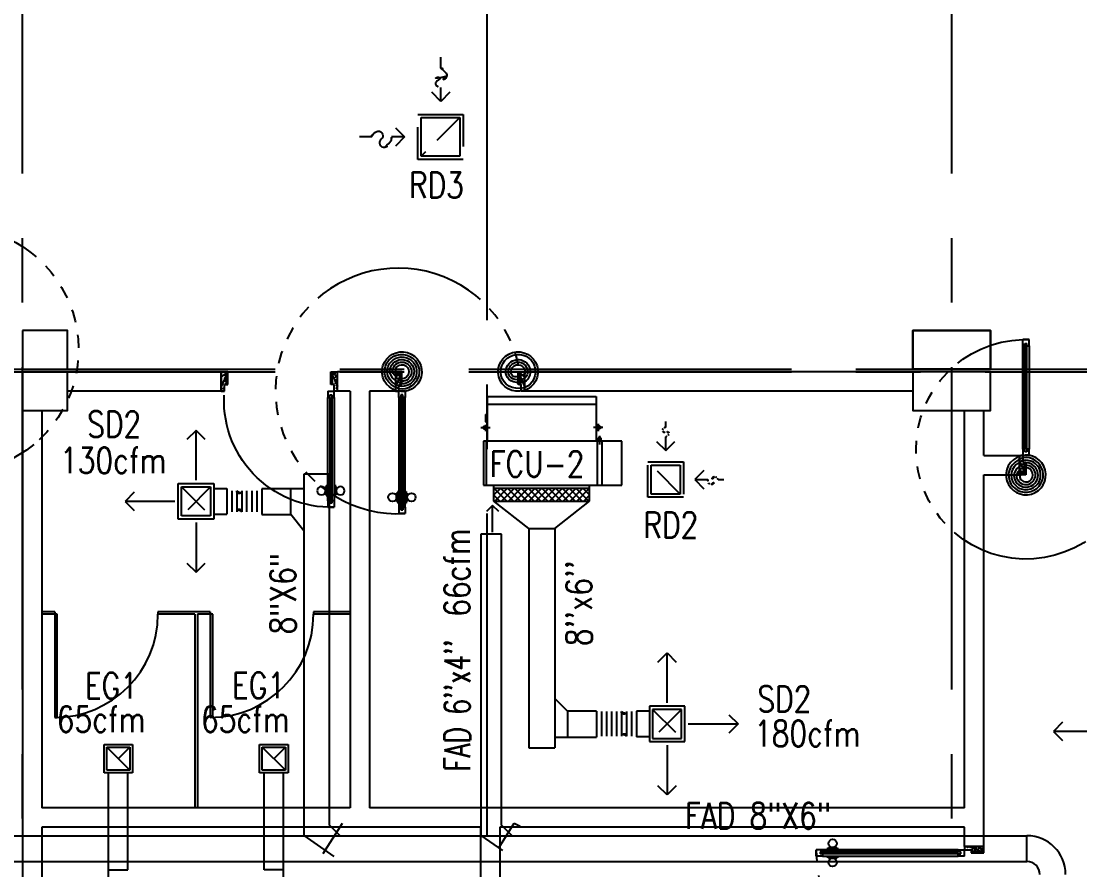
# Model space of a CAD drawing. Extents: x 417866029 to 417866302, y 43498040 to 43498122.
# Drawn here: x 417866082.36 to 417866090.57, y 43498070.43 to 43498077 of the extents above; entities that cross this region are included whole.
import ezdxf

# ---------------------------------------------------------------- set-up
doc = ezdxf.new("R2010")
doc.units = 0
doc.header["$MEASUREMENT"] = 0
doc.linetypes.add('CENTERX2', pattern=[4, 2.5, -0.5, 0.5, -0.5])
doc.linetypes.add('HIDDEN', pattern=[0.375, 0.25, -0.125])
doc.layers.get('0').update_dxf_attribs({"linetype": 'CONTINUOUS'})
for name, color, linetype in [('AXES', 11, 'CENTERX2'), ('COL', 7, 'CONTINUOUS'), ('DOOR', 9, 'CONTINUOUS'), ('DUCT', 6, 'CONTINUOUS'), ('EXDUCT', 10, 'CONTINUOUS'), ('FCU', 6, 'CONTINUOUS'), ('HAT', 11, 'CONTINUOUS'), ('M-AC-FLEX', 7, 'CONTINUOUS'), ('M-EGU.', 2, 'CONTINUOUS'), ('M-TEXT', 2, 'CONTINUOUS'), ('PART', 9, 'CONTINUOUS'), ('WALL', 9, 'CONTINUOUS')]:
    doc.layers.add(name, color=color, linetype=linetype)
doc.styles.add('ROMANS', font='ROMANS.shx', dxfattribs={"width": 0.6})

# ---------------------------------------------------------------- blocks, each defined once
blk = doc.blocks.new('A$C272A55A0')
at = {"layer": 'DOOR', "color": 0, "linetype": 'ByBlock'}
for p, q in [((0, 900.4), (0, 1050.4)), ((50, 1050.4), (0, 1050.4)), ((50, 950.4), (50, 1050.4)), ((1750, 950.4), (1750, 1050.4)), ((1750, 1050.4), (1800, 1050.4)), ((1800, 1050.4), (1800, 900.4)), ((25, 950.4), (50, 950.4)), ((25, 900.4), (25, 950.4)), ((1775, 950.4), (1750, 950.4)), ((1775, 900.4), (1775, 950.4)), ((0, 900.4), (25, 900.4)), ((75, 900.4), (25, 900.4)), ((25, 850.4), (25, 900.4)), ((42, 850.4), (25, 850.4)), ((58, 870.4), (42, 870.4)), ((42, 870.4), (42, 850.4)), ((58, 850.4), (58, 870.4)), ((75, 850.4), (58, 850.4)), ((75, 900.4), (75, 850.4)), ((1725, 900.4), (1775, 900.4)), ((1725, 900.4), (1725, 850.4)), ((1725, 850.4), (1742, 850.4)), ((1742, 870.4), (1758, 870.4)), ((1742, 850.4), (1742, 870.4)), ((1758, 870.4), (1758, 850.4)), ((1758, 850.4), (1775, 850.4)), ((1800, 900.4), (1775, 900.4)), ((1775, 850.4), (1775, 900.4)), ((1725, 172.7), (1717.8, 172.7)), ((1717.8, 172.7), (1717.8, 82.7)), ((1775, 172.7), (1782.2, 172.7)), ((1782.2, 172.7), (1782.2, 82.7)), ((1717.8, 160.1), (1708.8, 160.1)), ((1708.8, 95.3), (1708.8, 160.1)), ((1717.8, 95.3), (1708.8, 95.3)), ((1717.8, 95.3), (1717.8, 160.1)), ((1725, 82.7), (1717.8, 82.7)), ((1775, 82.7), (1782.2, 82.7)), ((1782.2, 160.1), (1791.2, 160.1)), ((1782.2, 95.3), (1782.2, 160.1)), ((1782.2, 95.3), (1791.2, 95.3)), ((1791.2, 95.3), (1791.2, 160.1)), ((25, 50.4), (42, 50.4)), ((25, 50.4), (25, 0.4)), ((25, 0.4), (75, 0.4)), ((75, 0.4), (25, 0.4)), ((42, 50.4), (42, 30.4)), ((42, 30.4), (58, 30.4)), ((58, 50.4), (75, 50.4)), ((58, 50.4), (58, 30.4)), ((75, 50.4), (75, 0.4)), ((1742, 50.4), (1725, 50.4)), ((1725, 50.4), (1725, 0.4)), ((1775, 0.4), (1725, 0.4)), ((1725, 0.4), (1775, 0.4)), ((1742, 50.4), (1742, 30.4)), ((1758, 30.4), (1742, 30.4)), ((1775, 50.4), (1758, 50.4)), ((1758, 50.4), (1758, 30.4)), ((1775, 50.4), (1775, 0.4))]:
    blk.add_line(p, q, dxfattribs=at)
at = {"layer": 'DOOR', "color": 9, "linetype": 'ByBlock'}
for p, q in [((50, 1050.4), (0, 1010.2)), ((50, 1050.4), (0, 936.6)), ((50, 1050.4), (36.6, 950.4)), ((1750, 1050.4), (1800, 1010.2)), ((1750, 1050.4), (1800, 936.6)), ((1750, 1050.4), (1763.4, 950.4))]:
    blk.add_line(p, q, dxfattribs=at)
at = {"layer": 'DOOR', "linetype": 'ByBlock'}
for p, q in [((25, 850.4), (25, 50.4)), ((42, 850.4), (42, 50.4)), ((58, 850.4), (58, 50.4)), ((75, 50.4), (75, 850.4)), ((1725, 50.4), (1725, 850.4)), ((1742, 850.4), (1742, 50.4)), ((1758, 850.4), (1758, 50.4)), ((1775, 850.4), (1775, 50.4))]:
    blk.add_line(p, q, dxfattribs=at)
at = {"layer": 'DOOR', "color": 0, "linetype": 'ByBlock'}
for centre in [(1676.5, 127.7), (1823.5, 127.7)]:
    blk.add_circle(centre, 32.4, dxfattribs=at)
at = {"layer": 'DOOR', "color": 9, "linetype": 'ByBlock'}
for centre, radius, start, end in [((50, 1050.4), 54.4, 203.20738, 270), ((50, 1050.4), 74.4, 227.77643, 270), ((50, 1050.4), 34.4, 180, 270), ((50, 1050.4), 14.4, 180, 270), ((1750, 1050.4), 14.4, 270, 0), ((1750, 1050.4), 34.4, 270, 0), ((1750, 1050.4), 54.4, 270, 336.79262), ((1750, 1050.4), 74.4, 270, 312.22357), ((50, 1050.4), 94.4, 238.01819, 270), ((50, 1050.4), 114.4, 244.08384, 257.37743), ((50, 1050.4), 134.4, 248.15985, 259.28002), ((50, 1050.4), 154.4, 251.10529, 256.28577), ((1750, 1050.4), 94.4, 270, 301.98181), ((1750, 1050.4), 114.4, 282.62257, 295.91616), ((1750, 1050.4), 134.4, 280.71998, 291.84015), ((1750, 1050.4), 154.4, 283.71423, 288.89471)]:
    blk.add_arc(centre, radius, start, end, dxfattribs=at)
at = {"layer": 'DOOR', "linetype": 'HIDDEN', "ltscale": 0.5}
for centre, start, end in [((50, 851.4), 268.31738, 3.29648), ((1750, 851.4), 176.70352, 271.68262)]:
    blk.add_arc(centre, 851.4, start, end, dxfattribs=at)
at = {"layer": 'WALL', "linetype": 'ByBlock'}
blk.add_line((1800, 900.4), (1800, 1050.4), dxfattribs=at)
blk = doc.blocks.new('DOOR90')
at = {"layer": 'DOOR', "color": 7, "linetype": 'ByBlock'}
for p, q in [((-150, 0), (0, 0)), ((-150, 0), (-150, -25)), ((0, -50), (-113.7, 0)), ((0, -50), (-40.1, 0)), ((0, -50), (0, 0)), ((-1000, -25), (-1050, -25)), ((-1050, -75), (-1050, -25)), ((-1050, -25), (-1050, -75)), ((-1000, -75), (-1050, -75)), ((-1000, -42), (-1020, -42)), ((-1020, -42), (-1020, -58)), ((-1000, -58), (-1020, -58)), ((-1000, -25), (-1000, -42)), ((-1000, -58), (-1000, -75)), ((-877.6, -17.8), (-967.6, -17.8)), ((-967.6, -25), (-967.6, -17.8)), ((-967.6, -75), (-967.6, -82.2)), ((-955, -8.8), (-890.2, -8.8)), ((-955, -17.8), (-955, -8.8)), ((-955, -17.8), (-890.2, -17.8)), ((-890.2, -17.8), (-890.2, -8.8)), ((-877.6, -25), (-877.6, -17.8)), ((-877.6, -75), (-877.6, -82.2)), ((-200, -25), (-150, -25)), ((-200, -42), (-200, -25)), ((-180, -42), (-200, -42)), ((-200, -58), (-180, -58)), ((-200, -75), (-200, -58)), ((-150, -75), (-200, -75)), ((-180, -58), (-180, -42)), ((-150, -25), (-100, -25)), ((-150, -75), (-150, -25)), ((-100, -25), (-100, -50)), ((0, -50), (-100, -36.6)), ((-100, -50), (0, -50)), ((-877.6, -82.2), (-967.6, -82.2)), ((-955, -82.2), (-890.2, -82.2)), ((-955, -82.2), (-955, -91.2)), ((-955, -91.2), (-890.2, -91.2)), ((-890.2, -82.2), (-890.2, -91.2)), ((-150, -875), (-100, -875)), ((-150, -900), (-150, -875)), ((-150, -900), (0, -900)), ((0, -900), (-150, -900)), ((0, -850), (-113.7, -900)), ((-100, -875), (-100, -850)), ((0, -850), (-100, -863.4)), ((-100, -850), (0, -850)), ((0, -850), (-40.1, -900)), ((0, -850), (0, -900))]:
    blk.add_line(p, q, dxfattribs=at)
at = {"layer": 'DOOR', "linetype": 'ByBlock'}
for p, q in [((-200, -25), (-1000, -25)), ((-200, -42), (-1000, -42)), ((-200, -58), (-1000, -58)), ((-1000, -75), (-200, -75))]:
    blk.add_line(p, q, dxfattribs=at)
at = {"layer": 'DOOR', "color": 7, "linetype": 'ByBlock'}
for centre in [(-922.6, 23.5), (-922.6, -123.5)]:
    blk.add_circle(centre, 32.4, dxfattribs=at)
for centre, radius, start, end in [((0, -50), 154.4, 161.10529, 166.28577), ((0, -50), 94.4, 148.01819, 180), ((0, -50), 134.4, 158.15985, 169.28002), ((0, -50), 114.4, 154.08384, 167.37743), ((0, -50), 74.4, 137.77643, 180), ((0, -50), 54.4, 113.20738, 180), ((0, -50), 34.4, 90, 180), ((0, -50), 14.4, 90, 180), ((0, -850), 154.4, 193.71423, 198.89471), ((0, -850), 134.4, 190.71998, 201.84015), ((0, -850), 94.4, 180, 211.98181), ((0, -850), 74.4, 180, 222.22357), ((0, -850), 54.4, 180, 246.79262), ((0, -850), 34.4, 180, 270), ((0, -850), 14.4, 180, 270)]:
    blk.add_arc(centre, radius, start, end, dxfattribs=at)
at = {"layer": 'DOOR', "linetype": 'HIDDEN', "ltscale": 0.5}
blk.add_arc((-222.2, -50), 828.2, 178.27012, 275.00304, dxfattribs=at)
blk = doc.blocks.new('DOOR100')
at = {"layer": 'DOOR', "color": 7, "linetype": 'ByBlock'}
for p, q in [((-75, 1250), (-75, 1300)), ((-75, 1300), (-25, 1300)), ((-25, 1300), (-75, 1300)), ((-58, 1250), (-75, 1250)), ((-58, 1250), (-58, 1270)), ((-42, 1270), (-58, 1270)), ((-42, 1250), (-42, 1270)), ((-25, 1250), (-42, 1250)), ((-25, 1250), (-25, 1300)), ((-91.2, 1205), (-91.2, 1140.2)), ((-82.2, 1205), (-91.2, 1205)), ((-82.2, 1127.6), (-82.2, 1217.6)), ((-75, 1217.6), (-82.2, 1217.6)), ((-82.2, 1205), (-82.2, 1140.2)), ((-25, 1217.6), (-17.8, 1217.6)), ((-17.8, 1127.6), (-17.8, 1217.6)), ((-17.8, 1205), (-17.8, 1140.2)), ((-17.8, 1205), (-8.8, 1205)), ((-8.8, 1205), (-8.8, 1140.2)), ((-82.2, 1140.2), (-91.2, 1140.2)), ((-75, 1127.6), (-82.2, 1127.6)), ((-25, 1127.6), (-17.8, 1127.6)), ((-17.8, 1140.2), (-8.8, 1140.2)), ((-75, 200), (-58, 200)), ((-75, 150), (-75, 200)), ((-58, 200), (-58, 180)), ((-58, 180), (-42, 180)), ((-42, 200), (-25, 200)), ((-42, 180), (-42, 200)), ((-25, 200), (-25, 150)), ((-1200, 0), (-1200, 150)), ((-1200, 150), (-1175, 150)), ((-1200, 150), (-1200, 0)), ((-1150, 0), (-1200, 113.7)), ((-1175, 150), (-1175, 100)), ((-1175, 100), (-1150, 100)), ((-1150, 0), (-1163.4, 100)), ((-1150, 100), (-1150, 0)), ((-75, 150), (-25, 150)), ((-50, 0), (0, 113.7)), ((-50, 100), (-50, 0)), ((-50, 0), (-36.6, 100)), ((-25, 100), (-50, 100)), ((0, 150), (-25, 150)), ((-25, 150), (-25, 100)), ((0, 0), (0, 150)), ((0, 150), (0, 0)), ((-1150, 0), (-1200, 40.1)), ((-1150, 0), (-1200, 0)), ((-50, 0), (0, 40.1)), ((-50, 0), (0, 0))]:
    blk.add_line(p, q, dxfattribs=at)
at = {"layer": 'DOOR', "linetype": 'ByBlock'}
for p, q in [((-75, 1250), (-75, 200)), ((-58, 200), (-58, 1250)), ((-42, 200), (-42, 1250)), ((-25, 200), (-25, 1250))]:
    blk.add_line(p, q, dxfattribs=at)
at = {"layer": 'DOOR', "color": 7, "linetype": 'ByBlock'}
for centre in [(-123.5, 1172.6), (23.5, 1172.6)]:
    blk.add_circle(centre, 32.4, dxfattribs=at)
at = {"layer": 'DOOR', "linetype": 'HIDDEN', "ltscale": 0.5}
blk.add_arc((-25, 150), 1150, 90, 180, dxfattribs=at)
at = {"layer": 'DOOR', "color": 7, "linetype": 'ByBlock'}
for centre, radius, start, end in [((-1150, 0), 154.4, 103.71423, 108.89471), ((-1150, 0), 134.4, 100.71998, 111.84015), ((-1150, 0), 94.4, 90, 121.98181), ((-50, 0), 94.4, 58.01819, 90), ((-50, 0), 134.4, 68.15985, 79.28002), ((-50, 0), 114.4, 64.08384, 77.37743), ((-50, 0), 154.4, 71.10529, 76.28577), ((-1150, 0), 74.4, 90, 132.22357), ((-1150, 0), 54.4, 90, 156.79262), ((-1150, 0), 34.4, 90, 180), ((-1150, 0), 14.4, 90, 180), ((-50, 0), 74.4, 47.77643, 90), ((-50, 0), 54.4, 23.20738, 90), ((-50, 0), 34.4, 0, 90), ((-50, 0), 14.4, 0, 90)]:
    blk.add_arc(centre, radius, start, end, dxfattribs=at)
blk = doc.blocks.new('DOOR-10')
at = {"layer": 'DOOR', "color": 0, "linetype": 'ByBlock'}
for p, q in [((-25.7, 1100), (-75.7, 1100)), ((-75.7, 1100), (-25.7, 1100)), ((-75.7, 1050), (-75.7, 1100)), ((-42.7, 1070), (-58.7, 1070)), ((-58.7, 1050), (-58.7, 1070)), ((-42.7, 1050), (-42.7, 1070)), ((-25.7, 1050), (-25.7, 1100)), ((-82.9, 1005), (-91.9, 1005)), ((-91.9, 1005), (-91.9, 940.2)), ((-75.7, 1017.6), (-82.9, 1017.6)), ((-82.9, 927.6), (-82.9, 1017.6)), ((-82.9, 1005), (-82.9, 940.2)), ((-58.7, 1050), (-75.7, 1050)), ((-25.7, 1050), (-42.7, 1050)), ((-25.7, 1017.6), (-18.5, 1017.6)), ((-18.5, 927.6), (-18.5, 1017.6)), ((-18.5, 1005), (-9.5, 1005)), ((-18.5, 1005), (-18.5, 940.2)), ((-9.5, 1005), (-9.5, 940.2)), ((-82.9, 940.2), (-91.9, 940.2)), ((-75.7, 927.6), (-82.9, 927.6)), ((-25.7, 927.6), (-18.5, 927.6)), ((-18.5, 940.2), (-9.5, 940.2)), ((-75.7, 200), (-58.7, 200)), ((-75.7, 150), (-75.7, 200)), ((-58.7, 200), (-58.7, 180)), ((-58.7, 180), (-42.7, 180)), ((-42.7, 200), (-25.7, 200)), ((-42.7, 180), (-42.7, 200)), ((-25.7, 200), (-25.7, 150)), ((-1000.7, 0), (-1000.7, 150)), ((-1000.7, 150), (-975.7, 150)), ((-1000.7, 150), (-1000.7, 0)), ((-975.7, 150), (-975.7, 100)), ((-975.7, 100), (-950.7, 100)), ((-950.7, 100), (-950.7, 0)), ((-75.7, 150), (-25.7, 150)), ((-50.7, 100), (-50.7, 0)), ((-25.7, 100), (-50.7, 100)), ((-0.7, 150), (-25.7, 150)), ((-25.7, 150), (-25.7, 100)), ((-950.7, 0), (-1000.7, 0)), ((-50.7, 0), (-0.7, 0))]:
    blk.add_line(p, q, dxfattribs=at)
at = {"layer": 'DOOR', "linetype": 'ByBlock'}
for p, q in [((-75.7, 1050), (-75.7, 200)), ((-58.7, 200), (-58.7, 1050)), ((-42.7, 200), (-42.7, 1050)), ((-25.7, 200), (-25.7, 1050))]:
    blk.add_line(p, q, dxfattribs=at)
at = {"layer": 'DOOR', "color": 9, "linetype": 'ByBlock'}
for p, q in [((-950.7, 0), (-1000.7, 113.7)), ((-950.7, 0), (-964.1, 100)), ((-50.7, 0), (-0.7, 113.7)), ((-50.7, 0), (-37.3, 100)), ((-0.7, 0), (-0.7, 150)), ((-950.7, 0), (-1000.7, 40.1)), ((-50.7, 0), (-0.7, 40.1))]:
    blk.add_line(p, q, dxfattribs=at)
at = {"layer": 'DOOR', "color": 0, "linetype": 'ByBlock'}
for centre in [(-124.2, 972.6), (22.8, 972.6)]:
    blk.add_circle(centre, 32.4, dxfattribs=at)
at = {"layer": 'DOOR', "linetype": 'HIDDEN', "ltscale": 0.5}
blk.add_arc((-23.4, 149.1), 952.3, 93.14816, 179.94816, dxfattribs=at)
at = {"layer": 'DOOR', "color": 9, "linetype": 'ByBlock'}
for centre, radius, start, end in [((-950.7, 0), 154.4, 103.71423, 108.89471), ((-950.7, 0), 134.4, 100.71998, 111.84015), ((-950.7, 0), 94.4, 90, 121.98181), ((-50.7, 0), 94.4, 58.01819, 90), ((-50.7, 0), 134.4, 68.15985, 79.28002), ((-50.7, 0), 114.4, 64.08384, 77.37743), ((-50.7, 0), 154.4, 71.10529, 76.28577), ((-950.7, 0), 74.4, 90, 132.22357), ((-950.7, 0), 54.4, 90, 156.79262), ((-950.7, 0), 34.4, 90, 180), ((-950.7, 0), 14.4, 90, 180), ((-50.7, 0), 74.4, 47.77643, 90), ((-50.7, 0), 54.4, 23.20738, 90), ((-50.7, 0), 34.4, 0, 90), ((-50.7, 0), 14.4, 0, 90)]:
    blk.add_arc(centre, radius, start, end, dxfattribs=at)
blk = doc.blocks.new('*X42')
at = {"color": 0}
for p, q in [((16890.5, -2466.6), (16943.5, -2413.6)), ((16890.5, -2519.6), (16990.5, -2419.6)), ((16990.5, -2512.5), (16891.6, -2413.6)), ((16990.5, -2459.4), (16944.6, -2413.6)), ((16990.5, -2565.5), (16890.5, -2465.5)), ((16890.5, -2572.6), (16990.5, -2472.6)), ((16990.5, -2618.5), (16890.5, -2518.5)), ((16890.5, -2625.7), (16990.5, -2525.7)), ((16990.5, -2671.6), (16890.5, -2571.6)), ((16890.5, -2678.7), (16990.5, -2578.7)), ((16990.5, -2724.6), (16890.5, -2624.6)), ((16890.5, -2731.7), (16990.5, -2631.7)), ((16990.5, -2777.6), (16890.5, -2677.6)), ((16890.5, -2784.8), (16990.5, -2684.8)), ((16990.5, -2830.7), (16890.5, -2730.7)), ((16890.5, -2837.8), (16990.5, -2737.8)), ((16990.5, -2883.7), (16890.5, -2783.7)), ((16890.5, -2890.8), (16990.5, -2790.8)), ((16990.5, -2936.7), (16890.5, -2836.7)), ((16890.5, -2943.9), (16990.5, -2843.9)), ((16990.5, -2989.8), (16890.5, -2889.8)), ((16890.5, -2996.9), (16990.5, -2896.9)), ((16990.5, -3042.8), (16890.5, -2942.8)), ((16890.5, -3049.9), (16990.5, -2949.9)), ((16990.5, -3095.8), (16890.5, -2995.8)), ((16890.5, -3103), (16990.5, -3003)), ((16990.5, -3148.9), (16890.5, -3048.9)), ((16943.5, -3154.9), (16890.5, -3101.9)), ((16891.5, -3154.9), (16990.5, -3056)), ((16944.6, -3154.9), (16990.5, -3109))]:
    blk.add_line(p, q, dxfattribs=at)
blk = doc.blocks.new('WHE06')
at = {"color": 3}
for p, q in [((689, 621.5), (346.1, 621.5)), ((346.1, 621.5), (346.1, 469.1)), ((689, 469.1), (689, 621.5)), ((60.3, -422.2), (60.3, 422.2)), ((212.3, 437.2), (269.1, 437.2)), ((232.1, 452.2), (232.1, 422.2)), ((232.1, 452.2), (252.1, 452.2)), ((242.1, 472.2), (242.1, 399.5)), ((252.1, 452.2), (252.1, 422.2)), ((305, 447.6), (373.3, 447.6)), ((321.1, 457.6), (321.1, 437.6)), ((321.1, 457.6), (346.1, 457.6)), ((321.1, 437.6), (346.1, 437.6)), ((346.1, 430.4), (689, 430.4)), ((811.2, 370.7), (689, 370.7)), ((711.2, -370.7), (711.2, 370.7)), ((811.2, -370.7), (811.2, 370.7)), ((242.1, -472.2), (242.1, -399.5)), ((811.2, -370.7), (689, -370.7)), ((141.6, -437.2), (141.6, -422.2)), ((141.6, -437.2), (196.6, -437.2)), ((196.6, -437.2), (196.6, -422.2)), ((221.4, -437.2), (269.1, -437.2)), ((232.1, -452.2), (232.1, -422.2)), ((232.1, -452.2), (252.1, -452.2)), ((252.1, -452.2), (252.1, -422.2)), ((346.1, -430.4), (689, -430.4))]:
    blk.add_line(p, q, dxfattribs=at)
at = {"color": 6}
for p, q in [((0, -422.2), (0, 422.2)), ((0, 422.2), (346.1, 422.2)), ((346.1, 469.1), (346.1, -450.8)), ((689, 469.1), (346.1, 469.1)), ((689, -450.8), (689, 469.1)), ((0, -422.2), (346.1, -422.2)), ((346.1, -450.8), (689, -450.8))]:
    blk.add_line(p, q, dxfattribs=at)
at = {"color": 11}
blk.add_blockref('*X42', (-16179.3, 2784.3), dxfattribs=at)
blk = doc.blocks.new('C7')
at = {"layer": 'HAT'}
h = blk.add_hatch(dxfattribs=at)
h.set_pattern_fill('ANSI31', color=256, scale=300, style=0)
h.set_pattern_definition([(45, (-248876.182, -51411.005), (-26.5165043, 26.5165043), [])])
h.paths.add_polyline_path([(350, 300), (250, 300), (0, 300), (0, 0), (350, 0)])
at = {"layer": 'COL'}
blk.add_lwpolyline([(0, 300), (0, 0), (350, 0), (350, 300)], close=True, dxfattribs=at)
blk = doc.blocks.new('C5')
at = {"layer": 'HAT', "linetype": 'ByBlock'}
h = blk.add_hatch(dxfattribs=at)
h.set_pattern_fill('ANSI31', color=256, scale=300, style=0)
h.set_pattern_definition([(45, (-223356.182, -51411.005), (-26.516504, 26.516504), [])])
h.paths.add_polyline_path([(300, 300), (0, 300), (0, 0), (300, 0)])
h.paths.add_polyline_path([(600, 300), (300, 300), (300, 0), (600, 0)])
at = {"layer": 'COL'}
blk.add_lwpolyline([(600, 300), (0, 300), (0, 0), (600, 0)], close=True, dxfattribs=at)

msp = doc.modelspace()

# ---------------------------------------------------------------- linework, layer by layer
at = {"layer": 'AXES'}
for p, q in [((417866089.5737, 43498039.8221), (417866089.5737, 43498118.2996)), ((417866082.3737, 43498039.8221), (417866082.3737, 43498117.9496)), ((417866085.9737, 43498046.6864), (417866085.9737, 43498105.5064)), ((417866029.8322, 43498074.3064), (417866098.5737, 43498074.3064)), ((417866029.8322, 43498074.2864), (417866098.5737, 43498074.2864))]:
    msp.add_line(p, q, dxfattribs=at)
at = {"layer": 'DUCT'}
for p, q in [((417866084.7536, 43498073.4923), (417866084.5536, 43498073.4923)), ((417866084.5536, 43498073.4923), (417866084.5536, 43498070.6918)), ((417866084.7536, 43498070.7718), (417866084.7536, 43498073.4923)), ((417866084.5536, 43498073.3791), (417866084.2278, 43498073.3791)), ((417866084.2278, 43498073.3791), (417866084.2278, 43498073.1791)), ((417866084.4542, 43498073.1791), (417866084.4542, 43498073.3791)), ((417866084.2278, 43498073.1791), (417866084.4542, 43498073.1791)), ((417866084.5542, 43498073.0541), (417866084.4542, 43498073.1791)), ((417866085.9253, 43498073.0262), (417866085.9253, 43498070.6918)), ((417866086.0853, 43498073.0262), (417866085.9253, 43498073.0262)), ((417866086.0853, 43498070.7718), (417866086.0853, 43498073.0262)), ((417866086.4975, 43498071.7541), (417866086.5975, 43498071.6541)), ((417866086.8206, 43498071.6541), (417866086.5975, 43498071.6541)), ((417866086.5975, 43498071.6541), (417866086.5975, 43498071.4541)), ((417866086.8206, 43498071.6541), (417866086.8206, 43498071.4541)), ((417866086.4975, 43498071.4541), (417866086.8206, 43498071.4541)), ((417866084.7046, 43498070.551), (417866084.8522, 43498070.7863)), ((417866086.0638, 43498070.5948), (417866086.184, 43498070.7863)), ((417866084.5536, 43498070.6918), (417866084.7864, 43498070.5288)), ((417866085.9253, 43498070.6918), (417866086.0933, 43498070.5742))]:
    msp.add_line(p, q, dxfattribs=at)
at = {"layer": 'DUCT', "linetype": 'ByBlock'}
for p, q in [((417866086.2975, 43498073.0724), (417866086.0268, 43498073.2842)), ((417866086.4975, 43498073.0724), (417866086.7682, 43498073.2842)), ((417866086.2975, 43498073.0724), (417866086.2975, 43498071.3711)), ((417866086.2975, 43498073.0724), (417866086.4585, 43498073.0724)), ((417866086.4585, 43498073.0724), (417866086.4975, 43498073.0724)), ((417866086.4975, 43498073.0724), (417866086.4975, 43498071.3711)), ((417866086.2975, 43498071.3711), (417866086.4975, 43498071.3711)), ((417866084.8336, 43498070.6918), (417866084.7536, 43498070.7718)), ((417866086.1653, 43498070.6918), (417866086.0853, 43498070.7718)), ((417866086.184, 43498070.7863), (417866086.184, 43498070.7863)), ((417866086.184, 43498070.7863), (417866086.2291, 43498070.7633)), ((417866077.0208, 43498070.69), (417866090.1567, 43498070.69)), ((417866090.1567, 43498070.49), (417866090.1567, 43498070.69)), ((417866079.1035, 43498070.49), (417866090.1567, 43498070.49))]:
    msp.add_line(p, q, dxfattribs=at)
for radius in [0.3, 0.1]:
    msp.add_arc((417866090.1567, 43498070.39), radius, 0, 90, dxfattribs=at)
at = {"layer": 'EXDUCT', "linetype": 'ByBlock'}
for p, q in [((417866083.0414, 43498070.3407), (417866083.0414, 43498071.1765)), ((417866083.191, 43498070.4252), (417866083.191, 43498071.1765)), ((417866084.2464, 43498070.4252), (417866084.2464, 43498071.1765)), ((417866084.396, 43498070.3407), (417866084.396, 43498071.1765)), ((417866083.0414, 43498070.4252), (417866083.191, 43498070.4252)), ((417866084.396, 43498070.4252), (417866084.2464, 43498070.4252))]:
    msp.add_line(p, q, dxfattribs=at)
at = {"layer": 'M-AC-FLEX', "color": 11}
for p, q in [((417866083.9952, 43498073.3619), (417866083.9952, 43498073.2009)), ((417866084.0335, 43498073.3619), (417866084.0335, 43498073.2009)), ((417866084.0335, 43498073.3619), (417866084.0335, 43498073.2009)), ((417866084.0725, 43498073.3619), (417866084.0725, 43498073.2009)), ((417866084.0725, 43498073.3619), (417866084.0725, 43498073.2009)), ((417866084.1108, 43498073.3619), (417866084.1108, 43498073.2009)), ((417866084.1498, 43498073.3619), (417866084.1498, 43498073.2009)), ((417866084.1888, 43498073.3619), (417866084.1888, 43498073.2009)), ((417866086.8596, 43498071.6519), (417866086.8596, 43498071.4609)), ((417866086.8986, 43498071.6519), (417866086.8986, 43498071.4609)), ((417866086.9376, 43498071.6519), (417866086.9376, 43498071.4609)), ((417866086.9766, 43498071.6519), (417866086.9766, 43498071.4609)), ((417866087.0149, 43498071.6519), (417866087.0149, 43498071.4609)), ((417866087.0149, 43498071.6519), (417866087.0149, 43498071.4609)), ((417866087.0539, 43498071.6519), (417866087.0539, 43498071.4609)), ((417866087.0539, 43498071.6519), (417866087.0539, 43498071.4609)), ((417866087.0922, 43498071.6519), (417866087.0922, 43498071.4609)), ((417866087.1312, 43498071.6519), (417866087.1312, 43498071.4609))]:
    msp.add_line(p, q, dxfattribs=at)
at = {"layer": 'M-AC-FLEX'}
for points in [[(417866083.9562, 43498073.3619, 1), (417866083.9952, 43498073.3619, -1.018005), (417866084.0335, 43498073.3619)], [(417866084.2278, 43498073.3619, -1), (417866084.1888, 43498073.3619, 1), (417866084.1498, 43498073.3619, -1), (417866084.1108, 43498073.3619, 1.018005), (417866084.0725, 43498073.3619)], [(417866084.1888, 43498073.3619, 1), (417866084.2278, 43498073.3619)], [(417866083.9562, 43498073.2009, -1), (417866083.9952, 43498073.2009, 1.018005), (417866084.0335, 43498073.2009)], [(417866084.2278, 43498073.2009, 1), (417866084.1888, 43498073.2009, -1), (417866084.1498, 43498073.2009, 1), (417866084.1108, 43498073.2009, -1.018005), (417866084.0725, 43498073.2009)], [(417866084.1888, 43498073.2009, -1), (417866084.2278, 43498073.2009)], [(417866086.8986, 43498071.6519, -1), (417866086.8596, 43498071.6519, 1), (417866086.8206, 43498071.6519)], [(417866086.8206, 43498071.6519, -1), (417866086.8596, 43498071.6519)], [(417866086.8596, 43498071.6519, 1), (417866086.8986, 43498071.6519, -1), (417866086.9376, 43498071.6519, 1), (417866086.9766, 43498071.6519, -1.018005), (417866087.0149, 43498071.6519)], [(417866087.1312, 43498071.6519, -1), (417866087.0922, 43498071.6519, 1.018005), (417866087.0539, 43498071.6519)], [(417866086.8986, 43498071.4609, 1), (417866086.8596, 43498071.4609, -1), (417866086.8206, 43498071.4609)], [(417866086.8596, 43498071.4609, -1), (417866086.8986, 43498071.4609, 1), (417866086.9376, 43498071.4609, -1), (417866086.9766, 43498071.4609, 1.018005), (417866087.0149, 43498071.4609)], [(417866087.1312, 43498071.4609, 1), (417866087.0922, 43498071.4609, -1.018005), (417866087.0539, 43498071.4609)], [(417866086.8206, 43498071.4609, 1.000001), (417866086.8596, 43498071.4609)]]:
    msp.add_lwpolyline(points, format="xyb", dxfattribs=at)
for centre, start, end in [((417866084.053, 43498073.3619), 180, 331.56864), ((417866084.053, 43498073.3619), 208.43136, 0), ((417866084.053, 43498073.2009), 28.43137, 180.01777), ((417866084.053, 43498073.2009), 28.43137, 180.01777), ((417866084.053, 43498073.2009), 359.98223, 151.56863), ((417866084.053, 43498073.2009), 359.98223, 151.56863), ((417866087.0344, 43498071.6519), 180, 331.56864), ((417866087.0344, 43498071.6519), 208.43136, 0), ((417866087.0344, 43498071.4609), 28.43137, 180.01777), ((417866087.0344, 43498071.4609), 28.43137, 180.01777), ((417866087.0344, 43498071.4609), 359.98223, 151.56863), ((417866087.0344, 43498071.4609), 359.98223, 151.56863)]:
    msp.add_arc(centre, 0.0195, start, end, dxfattribs=at)
at = {"layer": 'M-EGU.'}
for p, q in [((417866085.6155, 43498076.6395), (417866085.6155, 43498076.7255)), ((417866085.6155, 43498076.3823), (417866085.6155, 43498076.4892)), ((417866085.6155, 43498076.3823), (417866085.5448, 43498076.453)), ((417866085.6862, 43498076.453), (417866085.6155, 43498076.3823)), ((417866085.4624, 43498075.9564), (417866085.4624, 43498076.2564)), ((417866085.4624, 43498076.2564), (417866085.7624, 43498076.2564)), ((417866085.7624, 43498076.2564), (417866085.7624, 43498075.9564)), ((417866085.2642, 43498076.1768), (417866085.3349, 43498076.1061)), ((417866085.0747, 43498076.1061), (417866084.986, 43498076.1061)), ((417866085.3349, 43498076.1061), (417866085.2339, 43498076.1061)), ((417866085.3349, 43498076.1061), (417866085.2642, 43498076.0354)), ((417866085.7624, 43498075.9564), (417866085.4624, 43498075.9564)), ((417866087.3576, 43498073.8577), (417866087.3576, 43498073.9007)), ((417866083.7187, 43498073.8314), (417866083.648, 43498073.7607)), ((417866083.7187, 43498073.4452), (417866083.7187, 43498073.8314)), ((417866083.7894, 43498073.7607), (417866083.7187, 43498073.8314)), ((417866087.3576, 43498073.6757), (417866087.3576, 43498073.7825)), ((417866087.2869, 43498073.7464), (417866087.3576, 43498073.6757)), ((417866087.3576, 43498073.6757), (417866087.4283, 43498073.7464)), ((417866087.2451, 43498073.5632), (417866087.4701, 43498073.5632)), ((417866087.2451, 43498073.3382), (417866087.2451, 43498073.5632)), ((417866087.4701, 43498073.5632), (417866087.4701, 43498073.3382)), ((417866087.6533, 43498073.5214), (417866087.5826, 43498073.4507)), ((417866087.5826, 43498073.4507), (417866087.6836, 43498073.4507)), ((417866087.5826, 43498073.4507), (417866087.6533, 43498073.3799)), ((417866087.7633, 43498073.4507), (417866087.8076, 43498073.4507)), ((417866083.2394, 43498073.3521), (417866083.1687, 43498073.2814)), ((417866083.5812, 43498073.4189), (417866083.8562, 43498073.4189)), ((417866083.5812, 43498073.1439), (417866083.5812, 43498073.4189)), ((417866083.8562, 43498073.4189), (417866083.8562, 43498073.1439)), ((417866083.8562, 43498073.3814), (417866083.9562, 43498073.3814)), ((417866083.9562, 43498073.3814), (417866083.9562, 43498073.1814)), ((417866083.5549, 43498073.2814), (417866083.1687, 43498073.2814)), ((417866083.1687, 43498073.2814), (417866083.2394, 43498073.2107)), ((417866087.4701, 43498073.3382), (417866087.2451, 43498073.3382)), ((417866086.0168, 43498073.2499), (417866085.9696, 43498073.2028)), ((417866086.0168, 43498073.0425), (417866086.0168, 43498073.2499)), ((417866086.0639, 43498073.2028), (417866086.0168, 43498073.2499)), ((417866083.8562, 43498073.1439), (417866083.5812, 43498073.1439)), ((417866083.7187, 43498073.1176), (417866083.7187, 43498072.7314)), ((417866083.8562, 43498073.1814), (417866083.9562, 43498073.1814)), ((417866083.648, 43498072.8021), (417866083.7187, 43498072.7314)), ((417866083.7187, 43498072.7314), (417866083.7894, 43498072.8021)), ((417866087.298, 43498072.0357), (417866087.3687, 43498072.1064)), ((417866087.3687, 43498071.7202), (417866087.3687, 43498072.1064)), ((417866087.3687, 43498072.1064), (417866087.4394, 43498072.0357)), ((417866087.2312, 43498071.6564), (417866087.1312, 43498071.6564)), ((417866087.1312, 43498071.6564), (417866087.1312, 43498071.4564)), ((417866087.5062, 43498071.6939), (417866087.2312, 43498071.6939)), ((417866087.2312, 43498071.6939), (417866087.2312, 43498071.4189)), ((417866087.5062, 43498071.4189), (417866087.5062, 43498071.6939)), ((417866087.848, 43498071.6271), (417866087.9187, 43498071.5564)), ((417866087.5325, 43498071.5564), (417866087.9187, 43498071.5564)), ((417866087.9187, 43498071.5564), (417866087.848, 43498071.4857)), ((417866090.4333, 43498071.5691), (417866090.3626, 43498071.4984)), ((417866090.7488, 43498071.4984), (417866090.3626, 43498071.4984)), ((417866090.3626, 43498071.4984), (417866090.4333, 43498071.4277)), ((417866087.2312, 43498071.4564), (417866087.1312, 43498071.4564)), ((417866087.2312, 43498071.4189), (417866087.5062, 43498071.4189)), ((417866087.3687, 43498071.3926), (417866087.3687, 43498071.0064)), ((417866083.0262, 43498071.3765), (417866083.2062, 43498071.3765)), ((417866083.0262, 43498071.1965), (417866083.0262, 43498071.3765)), ((417866083.2062, 43498071.3765), (417866083.2062, 43498071.1965)), ((417866084.2312, 43498071.3765), (417866084.4112, 43498071.3765)), ((417866084.2312, 43498071.1965), (417866084.2312, 43498071.3765)), ((417866084.4112, 43498071.3765), (417866084.4112, 43498071.1965)), ((417866083.2062, 43498071.1965), (417866083.0262, 43498071.1965)), ((417866084.4112, 43498071.1965), (417866084.2312, 43498071.1965)), ((417866087.3687, 43498071.0064), (417866087.298, 43498071.0771)), ((417866087.4394, 43498071.0771), (417866087.3687, 43498071.0064))]:
    msp.add_line(p, q, dxfattribs=at)
at = {"layer": 'M-EGU.', "linetype": 'HIDDEN'}
for p, q in [((417866085.4374, 43498075.9314), (417866085.4374, 43498076.2814)), ((417866085.4374, 43498076.2814), (417866085.7874, 43498076.2814)), ((417866085.7624, 43498076.2564), (417866085.4624, 43498075.9564)), ((417866085.7874, 43498076.2814), (417866085.7874, 43498075.9314)), ((417866085.7874, 43498075.9314), (417866085.4374, 43498075.9314)), ((417866087.2201, 43498073.5882), (417866087.4951, 43498073.5882)), ((417866087.2201, 43498073.3132), (417866087.2201, 43498073.5882)), ((417866087.4701, 43498073.3382), (417866087.2451, 43498073.5632)), ((417866087.4951, 43498073.5882), (417866087.4951, 43498073.3132)), ((417866083.6062, 43498073.1689), (417866083.6062, 43498073.3939)), ((417866083.6062, 43498073.3939), (417866083.8312, 43498073.1689)), ((417866083.8312, 43498073.3939), (417866083.6062, 43498073.1689)), ((417866083.6062, 43498073.3939), (417866083.8312, 43498073.3939)), ((417866083.8312, 43498073.3939), (417866083.8312, 43498073.1689)), ((417866087.4951, 43498073.3132), (417866087.2201, 43498073.3132)), ((417866083.8312, 43498073.1689), (417866083.6062, 43498073.1689)), ((417866087.2562, 43498071.6689), (417866087.2562, 43498071.4439)), ((417866087.4812, 43498071.6689), (417866087.2562, 43498071.4439)), ((417866087.2562, 43498071.6689), (417866087.4812, 43498071.4439)), ((417866087.4812, 43498071.6689), (417866087.2562, 43498071.6689)), ((417866087.4812, 43498071.4439), (417866087.4812, 43498071.6689)), ((417866083.0062, 43498071.3965), (417866083.2262, 43498071.3965)), ((417866083.0062, 43498071.1765), (417866083.0062, 43498071.3965)), ((417866083.2262, 43498071.3965), (417866083.2262, 43498071.1765)), ((417866084.2112, 43498071.3965), (417866084.4312, 43498071.3965)), ((417866084.2112, 43498071.1765), (417866084.2112, 43498071.3965)), ((417866084.4312, 43498071.3965), (417866084.4312, 43498071.1765)), ((417866087.2562, 43498071.4439), (417866087.4812, 43498071.4439)), ((417866083.2062, 43498071.1965), (417866083.0262, 43498071.3765)), ((417866083.1162, 43498071.2865), (417866083.2062, 43498071.3765)), ((417866084.4112, 43498071.1965), (417866084.2312, 43498071.3765)), ((417866084.3212, 43498071.2865), (417866084.4112, 43498071.3765)), ((417866083.2262, 43498071.1765), (417866083.0062, 43498071.1765)), ((417866084.4312, 43498071.1765), (417866084.2112, 43498071.1765))]:
    msp.add_line(p, q, dxfattribs=at)
at = {"layer": 'M-EGU.'}
for points in [[(417866085.6155, 43498076.6395, -0.187862), (417866085.6524, 43498076.6167, -0.202645), (417866085.6623, 43498076.5776, -0.616915), (417866085.6121, 43498076.5614, 0.668708), (417866085.565, 43498076.5422, 0.194285), (417866085.5792, 43498076.5063, 0.186051), (417866085.6155, 43498076.4892)], [(417866085.0747, 43498076.1061, -0.1324), (417866085.0969, 43498076.1383, -0.15664), (417866085.1277, 43498076.151, -0.736612), (417866085.153, 43498076.088, 0.774232), (417866085.1808, 43498076.0272, 0.203349), (417866085.223, 43498076.0546, 0.193808), (417866085.2339, 43498076.1061)]]:
    msp.add_lwpolyline(points, format="xyb", dxfattribs=at)
for centre, radius, start, end in [((417866087.3598, 43498073.8307), 0.0259, 142.92958, 188.75185), ((417866087.363, 43498073.8283), 0.0298, 100.37098, 142.92968), ((417866087.3488, 43498073.829), 0.0147, 188.75193, 315.43615), ((417866087.3555, 43498073.8104), 0.0279, 274.21544, 316.37326), ((417866087.3691, 43498073.8089), 0.0138, 0.35226, 135.43623), ((417866087.3571, 43498073.8089), 0.0258, 316.37323, 0.35217), ((417866087.7183, 43498073.4446), 0.0352, 170.05846, 213.9321), ((417866087.7132, 43498073.4282), 0.0173, 259.90923, 50.9021), ((417866087.7353, 43498073.4554), 0.0178, 85.39885, 230.90207), ((417866087.7345, 43498073.4459), 0.0272, 49.78897, 85.39897), ((417866087.7278, 43498073.438), 0.0376, 19.62042, 49.78883), ((417866087.7158, 43498073.4429), 0.0322, 213.932, 259.90926)]:
    msp.add_arc(centre, radius, start, end, dxfattribs=at)
at = {"layer": 'PART', "linetype": 'ByBlock'}
for p, q in [((417866082.6237, 43498072.4264), (417866082.5237, 43498072.4264)), ((417866082.6437, 43498072.4064), (417866082.5237, 43498072.4064)), ((417866082.6237, 43498072.4264), (417866082.6237, 43498072.4064)), ((417866082.6237, 43498072.4064), (417866082.6237, 43498071.6064)), ((417866082.6437, 43498072.4064), (417866082.6237, 43498072.4064)), ((417866082.6437, 43498071.6064), (417866082.6437, 43498072.4064)), ((417866083.8287, 43498072.4264), (417866083.4237, 43498072.4264)), ((417866083.4237, 43498072.4264), (417866083.4237, 43498072.4064)), ((417866083.7087, 43498072.4064), (417866083.4237, 43498072.4064)), ((417866083.7087, 43498072.4064), (417866083.7087, 43498070.9064)), ((417866083.7287, 43498072.4064), (417866083.7287, 43498070.9064)), ((417866083.8287, 43498072.4064), (417866083.7287, 43498072.4064)), ((417866083.8287, 43498072.4264), (417866083.8287, 43498072.4064)), ((417866083.8287, 43498072.4064), (417866083.8287, 43498072.4264)), ((417866083.8287, 43498072.4064), (417866083.8287, 43498071.6064)), ((417866083.8487, 43498072.4064), (417866083.8287, 43498072.4064)), ((417866083.8487, 43498071.6064), (417866083.8487, 43498072.4064)), ((417866084.9137, 43498072.4264), (417866084.6287, 43498072.4264)), ((417866084.6287, 43498072.4264), (417866084.6287, 43498072.4064)), ((417866084.9137, 43498072.4064), (417866084.6287, 43498072.4064)), ((417866082.6237, 43498071.6064), (417866082.6437, 43498071.6064))]:
    msp.add_line(p, q, dxfattribs=at)
for centre in [(417866082.6237, 43498072.4064), (417866083.8287, 43498072.4064)]:
    msp.add_arc(centre, 0.8, 270, 0, dxfattribs=at)
at = {"layer": 'WALL', "linetype": 'ByBlock'}
for p, q in [((417866083.9137, 43498074.2864), (417866082.7237, 43498074.2864)), ((417866083.9137, 43498074.1364), (417866083.9137, 43498074.2864)), ((417866085.2637, 43498074.2864), (417866084.8137, 43498074.2864)), ((417866084.8137, 43498074.1364), (417866084.8137, 43498074.2864)), ((417866085.2637, 43498074.2864), (417866085.2637, 43498074.1364)), ((417866089.2737, 43498074.2864), (417866086.2637, 43498074.2864)), ((417866086.2637, 43498074.2864), (417866086.2637, 43498074.1364)), ((417866083.9137, 43498074.1364), (417866082.7237, 43498074.1364)), ((417866083.9137, 43498074.1364), (417866082.7237, 43498074.1364)), ((417866084.9137, 43498074.1364), (417866084.8137, 43498074.1364)), ((417866084.9137, 43498074.1364), (417866084.8137, 43498074.1364)), ((417866084.9137, 43498074.1364), (417866084.9137, 43498073.9864)), ((417866084.9137, 43498074.1364), (417866084.9137, 43498070.9064)), ((417866085.0637, 43498074.1364), (417866085.0637, 43498070.9064)), ((417866085.2637, 43498074.1364), (417866085.0637, 43498074.1364)), ((417866089.2737, 43498074.1364), (417866086.2637, 43498074.1364)), ((417866090.0987, 43498073.4864), (417866090.0987, 43498073.6364)), ((417866084.9137, 43498070.9064), (417866082.5237, 43498070.9064)), ((417866089.6737, 43498070.9064), (417866085.0637, 43498070.9064)), ((417866085.9237, 43498070.7564), (417866082.5237, 43498070.7564)), ((417866085.9237, 43498070.7564), (417866085.9237, 43498067.3514)), ((417866089.6737, 43498070.7564), (417866086.0737, 43498070.7564)), ((417866086.0737, 43498070.7564), (417866086.0737, 43498067.3514)), ((417866089.8237, 43498070.6064), (417866089.6737, 43498070.6064))]:
    msp.add_line(p, q, dxfattribs=at)
at = {"layer": 'WALL'}
for p, q in [((417866082.3737, 43498074.0364), (417866082.3737, 43498068.5364)), ((417866082.5237, 43498073.9864), (417866082.5237, 43498070.9064)), ((417866089.6737, 43498070.9064), (417866089.6737, 43498073.9864)), ((417866089.8237, 43498073.6364), (417866089.8237, 43498073.9864)), ((417866089.8237, 43498073.6364), (417866090.0987, 43498073.6364)), ((417866089.8237, 43498073.4864), (417866090.0987, 43498073.4864)), ((417866089.8237, 43498070.6064), (417866089.8237, 43498073.4864)), ((417866082.5237, 43498070.7564), (417866082.5237, 43498068.6364)), ((417866089.6737, 43498070.6064), (417866089.6737, 43498070.7564))]:
    msp.add_line(p, q, dxfattribs=at)
at = {"layer": 'WALL', "linetype": 'ByBlock', "ltscale": 0.3}
for points in [[(417866089.2737, 43498074.6064), (417866089.8737, 43498074.6064), (417866089.8737, 43498074.3064), (417866089.2737, 43498074.3064)], [(417866082.3737, 43498073.9864), (417866082.7237, 43498073.9864), (417866082.7237, 43498074.2864), (417866082.3737, 43498074.2864)], [(417866089.8737, 43498074.2864), (417866089.2737, 43498074.2864), (417866089.2737, 43498073.9864), (417866089.8737, 43498073.9864)]]:
    msp.add_lwpolyline(points, close=True, dxfattribs=at)

# ---------------------------------------------------------------- block references
at = {"layer": 'DOOR', "color": 0, "linetype": 'ByBlock', "ltscale": 0.3, "yscale": 0.001000002026557922, "zscale": 0.001, "rotation": 180}
for p, xscale in [((417866081.8794, 43498074.6064), -0.0009999871253967285), ((417866085.263, 43498074.2864), 0.0009999871253967285)]:
    msp.add_blockref('DOOR-10', p, dxfattribs=dict(at, xscale=xscale))
at = {"layer": 'DOOR', "color": 0, "linetype": 'ByBlock', "yscale": 0.001000002026557922, "zscale": 0.001}
for name, p, xscale, rotation in [('A$C272A55A0', (417866090.0987, 43498074.5368), -0.0009999871253967285, 180), ('DOOR90', (417866084.8137, 43498074.2864), -0.001000002026557922, 270), ('DOOR100', (417866089.8237, 43498070.6064), 0.001000002026557922, 90)]:
    msp.add_blockref(name, p, dxfattribs=dict(at, xscale=xscale, rotation=rotation))
at = {"layer": 'FCU', "linetype": 'ByBlock', "xscale": 0.001000002026557922, "yscale": 0.001000002026557922, "zscale": 0.001, "rotation": 270}
msp.add_blockref('WHE06', (417866086.3975, 43498074.0954), dxfattribs=at)
at = {"layer": 'HAT', "xscale": 0.0009999871253967285, "yscale": 0.001000002026557922, "zscale": 0.001}
for name, p in [('C7', (417866082.3737, 43498074.3064)), ('C5', (417866089.2737, 43498074.3064)), ('C7', (417866082.3737, 43498073.9864)), ('C5', (417866089.2737, 43498073.9864))]:
    msp.add_blockref(name, p, dxfattribs=at)

# ---------------------------------------------------------------- texts
at = {"layer": 'M-TEXT', "style": 'ROMANS', "width": 0.8}
for s, p in [('RD3', (417866085.3682, 43498075.6336)), ('SD2', (417866082.8749, 43498073.78)), ('130cfm', (417866082.6647, 43498073.4992)), ('FCU-2', (417866085.9939, 43498073.4719)), ('RD2', (417866087.1847, 43498072.9986)), ('EG1', (417866083.9968, 43498071.7552)), ('EG1', (417866082.8571, 43498071.7527)), ('SD2', (417866088.0679, 43498071.6497)), ('65cfm', (417866082.6396, 43498071.4922)), ('65cfm', (417866083.757, 43498071.4922)), ('180cfm', (417866088.0422, 43498071.3825)), ('FAD 8"X6"', (417866087.5063, 43498070.7439))]:
    msp.add_text(s, height=0.2, dxfattribs=at).set_placement(p)
at = {"layer": 'M-TEXT', "style": 'ROMANS'}
for s, width, p in [('66cfm', 0.8, (417866085.841, 43498072.3868)), ('8"X6"', 0.8, (417866084.4921, 43498072.2505)), ("8''x6''", 0.8, (417866086.7859, 43498072.1589)), ("FAD 6''x4''", 0.7, (417866085.8428, 43498071.1905))]:
    msp.add_text(s, height=0.2, rotation=90, dxfattribs=dict(at, width=width)).set_placement(p)

doc.saveas('drawing.dxf')
